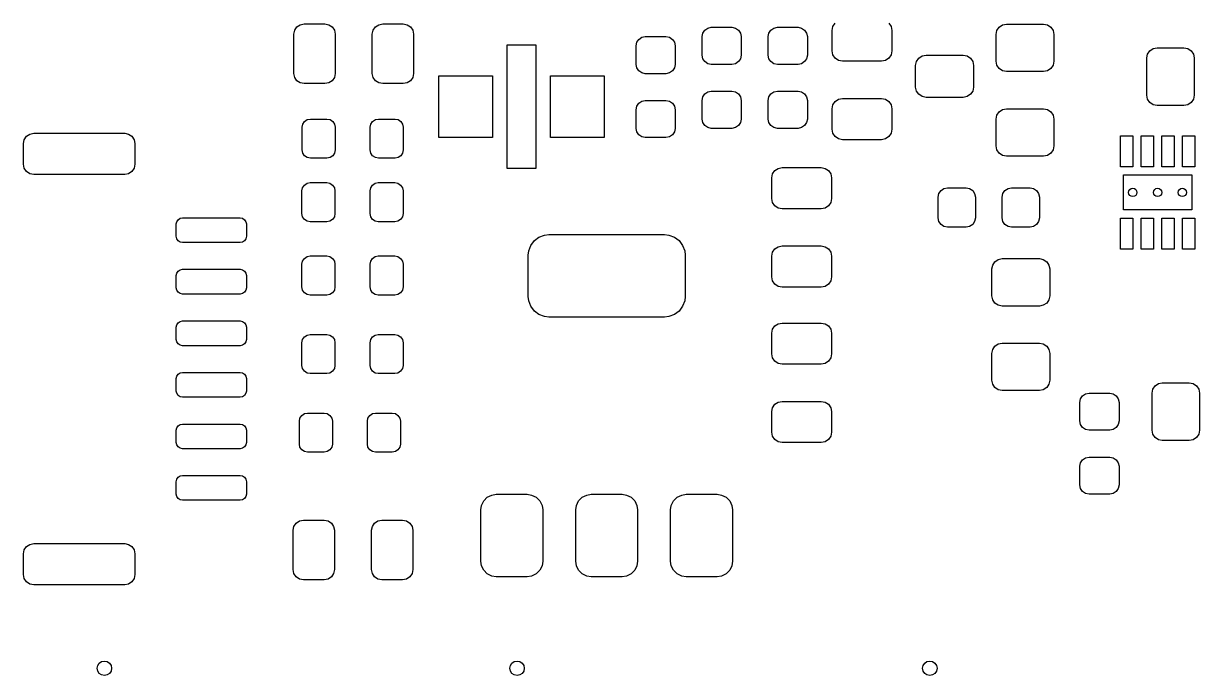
# Model space of a CAD drawing. Extents: x 4.96 to 6.65, y -4.14 to -2.94.
# Drawn here: x 4.96 to 6.082, y -4.138 to -3.515 of the extents above; entities that cross this region are included whole.
import ezdxf

# ---------------------------------------------------------------- set-up
doc = ezdxf.new("R2010")
doc.units = 0
doc.header["$MEASUREMENT"] = 0
doc.layers.add('BLACK', color=7, linetype='CONTINUOUS')

msp = doc.modelspace()

# ---------------------------------------------------------------- linework, layer by layer
at = {"layer": 'BLACK', "linetype": 'CONTINUOUS'}
for p, q in [((5.2179, -3.5253), (5.2187, -3.5215)), ((5.2187, -3.5215), (5.2208, -3.5183)), ((5.2208, -3.5183), (5.224, -3.5162)), ((5.224, -3.5162), (5.2278, -3.5155)), ((5.2278, -3.5155), (5.2474, -3.5155)), ((5.2474, -3.5155), (5.2512, -3.5162)), ((5.2512, -3.5162), (5.2544, -3.5183)), ((5.2544, -3.5183), (5.2565, -3.5215)), ((5.2565, -3.5215), (5.2573, -3.5253)), ((5.2927, -3.5253), (5.2935, -3.5215)), ((5.2935, -3.5215), (5.2956, -3.5183)), ((5.2956, -3.5183), (5.2988, -3.5162)), ((5.2988, -3.5162), (5.3026, -3.5155)), ((5.3026, -3.5155), (5.3222, -3.5155)), ((5.3222, -3.5155), (5.326, -3.5162)), ((5.326, -3.5162), (5.3292, -3.5183)), ((5.3292, -3.5183), (5.3313, -3.5215)), ((5.3313, -3.5215), (5.3321, -3.5253)), ((5.608, -3.5242), (5.6099, -3.5213)), ((5.6099, -3.5213), (5.6128, -3.5194)), ((5.6128, -3.5194), (5.6161, -3.5187)), ((5.6161, -3.5187), (5.6358, -3.5187)), ((5.6358, -3.5187), (5.6392, -3.5194)), ((5.6392, -3.5194), (5.6421, -3.5213)), ((5.6421, -3.5213), (5.644, -3.5242)), ((5.6709, -3.5242), (5.6729, -3.5213)), ((5.6729, -3.5213), (5.6757, -3.5194)), ((5.6757, -3.5194), (5.6791, -3.5187)), ((5.6791, -3.5187), (5.6988, -3.5187)), ((5.6988, -3.5187), (5.7022, -3.5194)), ((5.7022, -3.5194), (5.7051, -3.5213)), ((5.7051, -3.5213), (5.707, -3.5242)), ((5.7313, -3.5217), (5.732, -3.5179)), ((5.7313, -3.5413), (5.7313, -3.5217)), ((5.732, -3.5179), (5.7342, -3.5147)), ((5.7855, -3.5147), (5.7876, -3.5179)), ((5.7876, -3.5179), (5.7884, -3.5217)), ((5.7884, -3.5217), (5.7884, -3.5413)), ((5.8878, -3.5256), (5.8885, -3.5218)), ((5.8885, -3.5218), (5.8907, -3.5186)), ((5.8907, -3.5186), (5.8939, -3.5165)), ((5.8939, -3.5165), (5.8976, -3.5157)), ((5.8976, -3.5157), (5.9331, -3.5157)), ((5.9331, -3.5157), (5.9368, -3.5165)), ((5.9368, -3.5165), (5.94, -3.5186)), ((5.94, -3.5186), (5.9422, -3.5218)), ((5.9422, -3.5218), (5.9429, -3.5256)), ((5.2179, -3.5627), (5.2179, -3.5253)), ((5.2573, -3.5253), (5.2573, -3.5627)), ((5.2927, -3.5627), (5.2927, -3.5253)), ((5.3321, -3.5253), (5.3321, -3.5627)), ((5.5443, -3.5364), (5.545, -3.533)), ((5.545, -3.533), (5.5469, -3.5302)), ((5.5469, -3.5302), (5.5498, -3.5282)), ((5.5498, -3.5282), (5.5531, -3.5276)), ((5.5531, -3.5276), (5.5728, -3.5276)), ((5.5728, -3.5276), (5.5762, -3.5282)), ((5.5762, -3.5282), (5.5791, -3.5302)), ((5.5791, -3.5302), (5.581, -3.533)), ((5.581, -3.533), (5.5817, -3.5364)), ((5.6073, -3.5276), (5.608, -3.5242)), ((5.6073, -3.5453), (5.6073, -3.5276)), ((5.644, -3.5242), (5.6447, -3.5276)), ((5.6447, -3.5276), (5.6447, -3.5453)), ((5.6703, -3.5276), (5.6709, -3.5242)), ((5.6703, -3.5453), (5.6703, -3.5276)), ((5.707, -3.5242), (5.7077, -3.5276)), ((5.7077, -3.5276), (5.7077, -3.5453)), ((5.8878, -3.5512), (5.8878, -3.5256)), ((5.9429, -3.5256), (5.9429, -3.5512)), ((5.4213, -3.6535), (5.4213, -3.5354)), ((5.4213, -3.5354), (5.4488, -3.5354)), ((5.4488, -3.5354), (5.4488, -3.6535)), ((5.5443, -3.5541), (5.5443, -3.5364)), ((5.5817, -3.5364), (5.5817, -3.5541)), ((5.732, -3.5451), (5.7313, -3.5413)), ((5.7884, -3.5413), (5.7876, -3.5451)), ((6.0315, -3.548), (6.0322, -3.5443)), ((6.0322, -3.5443), (6.0344, -3.5411)), ((6.0344, -3.5411), (6.0376, -3.5389)), ((6.0376, -3.5389), (6.0413, -3.5382)), ((6.0413, -3.5382), (6.0669, -3.5382)), ((6.0669, -3.5382), (6.0707, -3.5389)), ((6.0707, -3.5389), (6.0739, -3.5411)), ((6.0739, -3.5411), (6.076, -3.5443)), ((6.076, -3.5443), (6.0768, -3.548)), ((5.545, -3.5575), (5.5443, -3.5541)), ((5.5817, -3.5541), (5.581, -3.5575)), ((5.608, -3.5487), (5.6073, -3.5453)), ((5.6099, -3.5515), (5.608, -3.5487)), ((5.6128, -3.5535), (5.6099, -3.5515)), ((5.6161, -3.5541), (5.6128, -3.5535)), ((5.6358, -3.5541), (5.6161, -3.5541)), ((5.6392, -3.5535), (5.6358, -3.5541)), ((5.6421, -3.5515), (5.6392, -3.5535)), ((5.644, -3.5487), (5.6421, -3.5515)), ((5.6447, -3.5453), (5.644, -3.5487)), ((5.6709, -3.5487), (5.6703, -3.5453)), ((5.6729, -3.5515), (5.6709, -3.5487)), ((5.6757, -3.5535), (5.6729, -3.5515)), ((5.6791, -3.5541), (5.6757, -3.5535)), ((5.6988, -3.5541), (5.6791, -3.5541)), ((5.7022, -3.5535), (5.6988, -3.5541)), ((5.7051, -3.5515), (5.7022, -3.5535)), ((5.707, -3.5487), (5.7051, -3.5515)), ((5.7077, -3.5453), (5.707, -3.5487)), ((5.7342, -3.5483), (5.732, -3.5451)), ((5.7374, -3.5504), (5.7342, -3.5483)), ((5.7411, -3.5512), (5.7374, -3.5504)), ((5.7785, -3.5512), (5.7411, -3.5512)), ((5.7823, -3.5504), (5.7785, -3.5512)), ((5.7855, -3.5483), (5.7823, -3.5504)), ((5.7876, -3.5451), (5.7855, -3.5483)), ((5.811, -3.5551), (5.8118, -3.5514)), ((5.811, -3.5758), (5.811, -3.5551)), ((5.8118, -3.5514), (5.8139, -3.5482)), ((5.8139, -3.5482), (5.8171, -3.546)), ((5.8171, -3.546), (5.8209, -3.5453)), ((5.8209, -3.5453), (5.8563, -3.5453)), ((5.8563, -3.5453), (5.8601, -3.546)), ((5.8601, -3.546), (5.8633, -3.5482)), ((5.8633, -3.5482), (5.8654, -3.5514)), ((5.8654, -3.5514), (5.8661, -3.5551)), ((5.8661, -3.5551), (5.8661, -3.5758)), ((5.8885, -3.5549), (5.8878, -3.5512)), ((5.8907, -3.5581), (5.8885, -3.5549)), ((5.9422, -3.5549), (5.94, -3.5581)), ((5.9429, -3.5512), (5.9422, -3.5549)), ((6.0315, -3.5835), (6.0315, -3.548)), ((6.0768, -3.548), (6.0768, -3.5835)), ((5.2187, -3.5665), (5.2179, -3.5627)), ((5.2208, -3.5697), (5.2187, -3.5665)), ((5.2565, -3.5665), (5.2544, -3.5697)), ((5.2573, -3.5627), (5.2565, -3.5665)), ((5.2935, -3.5665), (5.2927, -3.5627)), ((5.2956, -3.5697), (5.2935, -3.5665)), ((5.3313, -3.5665), (5.3292, -3.5697)), ((5.3321, -3.5627), (5.3313, -3.5665)), ((5.3563, -3.624), (5.3563, -3.565)), ((5.3563, -3.565), (5.4075, -3.565)), ((5.4075, -3.565), (5.4075, -3.624)), ((5.4626, -3.624), (5.4626, -3.565)), ((5.4626, -3.565), (5.5138, -3.565)), ((5.5138, -3.565), (5.5138, -3.624)), ((5.5469, -3.5604), (5.545, -3.5575)), ((5.5498, -3.5623), (5.5469, -3.5604)), ((5.5531, -3.563), (5.5498, -3.5623)), ((5.5728, -3.563), (5.5531, -3.563)), ((5.5762, -3.5623), (5.5728, -3.563)), ((5.5791, -3.5604), (5.5762, -3.5623)), ((5.581, -3.5575), (5.5791, -3.5604)), ((5.8939, -3.5603), (5.8907, -3.5581)), ((5.8976, -3.561), (5.8939, -3.5603)), ((5.9331, -3.561), (5.8976, -3.561)), ((5.9368, -3.5603), (5.9331, -3.561)), ((5.94, -3.5581), (5.9368, -3.5603)), ((5.224, -3.5718), (5.2208, -3.5697)), ((5.2278, -3.5725), (5.224, -3.5718)), ((5.2474, -3.5725), (5.2278, -3.5725)), ((5.2512, -3.5718), (5.2474, -3.5725)), ((5.2544, -3.5697), (5.2512, -3.5718)), ((5.2988, -3.5718), (5.2956, -3.5697)), ((5.3026, -3.5725), (5.2988, -3.5718)), ((5.3222, -3.5725), (5.3026, -3.5725)), ((5.326, -3.5718), (5.3222, -3.5725)), ((5.3292, -3.5697), (5.326, -3.5718)), ((5.8118, -3.5796), (5.811, -3.5758)), ((5.8661, -3.5758), (5.8654, -3.5796)), ((5.5469, -3.5912), (5.5498, -3.5893)), ((5.5498, -3.5893), (5.5531, -3.5886)), ((5.5531, -3.5886), (5.5728, -3.5886)), ((5.5728, -3.5886), (5.5762, -3.5893)), ((5.5762, -3.5893), (5.5791, -3.5912)), ((5.6073, -3.5886), (5.608, -3.5852)), ((5.6073, -3.6063), (5.6073, -3.5886)), ((5.608, -3.5852), (5.6099, -3.5823)), ((5.6099, -3.5823), (5.6128, -3.5804)), ((5.6128, -3.5804), (5.6161, -3.5797)), ((5.6161, -3.5797), (5.6358, -3.5797)), ((5.6358, -3.5797), (5.6392, -3.5804)), ((5.6392, -3.5804), (5.6421, -3.5823)), ((5.6421, -3.5823), (5.644, -3.5852)), ((5.644, -3.5852), (5.6447, -3.5886)), ((5.6447, -3.5886), (5.6447, -3.6063)), ((5.6703, -3.5886), (5.6709, -3.5852)), ((5.6703, -3.6063), (5.6703, -3.5886)), ((5.6709, -3.5852), (5.6729, -3.5823)), ((5.6729, -3.5823), (5.6757, -3.5804)), ((5.6757, -3.5804), (5.6791, -3.5797)), ((5.6791, -3.5797), (5.6988, -3.5797)), ((5.6988, -3.5797), (5.7022, -3.5804)), ((5.7022, -3.5804), (5.7051, -3.5823)), ((5.7051, -3.5823), (5.707, -3.5852)), ((5.707, -3.5852), (5.7077, -3.5886)), ((5.7077, -3.5886), (5.7077, -3.6063)), ((5.732, -3.5927), (5.7342, -3.5895)), ((5.7342, -3.5895), (5.7374, -3.5874)), ((5.7374, -3.5874), (5.7411, -3.5866)), ((5.7411, -3.5866), (5.7785, -3.5866)), ((5.7785, -3.5866), (5.7823, -3.5874)), ((5.7823, -3.5874), (5.7855, -3.5895)), ((5.7855, -3.5895), (5.7876, -3.5927)), ((5.8139, -3.5827), (5.8118, -3.5796)), ((5.8171, -3.5849), (5.8139, -3.5827)), ((5.8209, -3.5856), (5.8171, -3.5849)), ((5.8563, -3.5856), (5.8209, -3.5856)), ((5.8601, -3.5849), (5.8563, -3.5856)), ((5.8633, -3.5827), (5.8601, -3.5849)), ((5.8654, -3.5796), (5.8633, -3.5827)), ((6.0322, -3.5872), (6.0315, -3.5835)), ((6.0344, -3.5904), (6.0322, -3.5872)), ((6.076, -3.5872), (6.0739, -3.5904)), ((6.0768, -3.5835), (6.076, -3.5872)), ((5.5443, -3.5974), (5.545, -3.5941)), ((5.5443, -3.6152), (5.5443, -3.5974)), ((5.545, -3.5941), (5.5469, -3.5912)), ((5.5791, -3.5912), (5.581, -3.5941)), ((5.581, -3.5941), (5.5817, -3.5974)), ((5.5817, -3.5974), (5.5817, -3.6152)), ((5.7313, -3.5965), (5.732, -3.5927)), ((5.7313, -3.6161), (5.7313, -3.5965)), ((5.7876, -3.5927), (5.7884, -3.5965)), ((5.7884, -3.5965), (5.7884, -3.6161)), ((5.8885, -3.6025), (5.8907, -3.5993)), ((5.8907, -3.5993), (5.8939, -3.5972)), ((5.8939, -3.5972), (5.8976, -3.5965)), ((5.8976, -3.5965), (5.9331, -3.5965)), ((5.9331, -3.5965), (5.9368, -3.5972)), ((5.9368, -3.5972), (5.94, -3.5993)), ((5.94, -3.5993), (5.9422, -3.6025)), ((6.0376, -3.5926), (6.0344, -3.5904)), ((6.0413, -3.5933), (6.0376, -3.5926)), ((6.0669, -3.5933), (6.0413, -3.5933)), ((6.0707, -3.5926), (6.0669, -3.5933)), ((6.0739, -3.5904), (6.0707, -3.5926)), ((5.2258, -3.6142), (5.2264, -3.6112)), ((5.2264, -3.6112), (5.2281, -3.6086)), ((5.2281, -3.6086), (5.2306, -3.6069)), ((5.2306, -3.6069), (5.2336, -3.6063)), ((5.2336, -3.6063), (5.2494, -3.6063)), ((5.2494, -3.6063), (5.2524, -3.6069)), ((5.2524, -3.6069), (5.255, -3.6086)), ((5.255, -3.6086), (5.2567, -3.6112)), ((5.2567, -3.6112), (5.2573, -3.6142)), ((5.2907, -3.6142), (5.2913, -3.6112)), ((5.2913, -3.6112), (5.293, -3.6086)), ((5.293, -3.6086), (5.2956, -3.6069)), ((5.2956, -3.6069), (5.2986, -3.6063)), ((5.2986, -3.6063), (5.3144, -3.6063)), ((5.3144, -3.6063), (5.3174, -3.6069)), ((5.3174, -3.6069), (5.3199, -3.6086)), ((5.3199, -3.6086), (5.3216, -3.6112)), ((5.3216, -3.6112), (5.3222, -3.6142)), ((5.608, -3.6097), (5.6073, -3.6063)), ((5.6099, -3.6126), (5.608, -3.6097)), ((5.644, -3.6097), (5.6421, -3.6126)), ((5.6447, -3.6063), (5.644, -3.6097)), ((5.6709, -3.6097), (5.6703, -3.6063)), ((5.6729, -3.6126), (5.6709, -3.6097)), ((5.707, -3.6097), (5.7051, -3.6126)), ((5.7077, -3.6063), (5.707, -3.6097)), ((5.8878, -3.6063), (5.8885, -3.6025)), ((5.8878, -3.6319), (5.8878, -3.6063)), ((5.9422, -3.6025), (5.9429, -3.6063)), ((5.9429, -3.6063), (5.9429, -3.6319)), ((4.9607, -3.626), (4.9629, -3.6228)), ((4.9629, -3.6228), (4.9661, -3.6207)), ((4.9661, -3.6207), (4.9698, -3.6199)), ((4.9698, -3.6199), (5.0565, -3.6199)), ((5.0565, -3.6199), (5.0602, -3.6207)), ((5.0602, -3.6207), (5.0634, -3.6228)), ((5.0634, -3.6228), (5.0655, -3.626)), ((5.2258, -3.6358), (5.2258, -3.6142)), ((5.2573, -3.6142), (5.2573, -3.6358)), ((5.2907, -3.6358), (5.2907, -3.6142)), ((5.3222, -3.6142), (5.3222, -3.6358)), ((5.545, -3.6185), (5.5443, -3.6152)), ((5.5469, -3.6214), (5.545, -3.6185)), ((5.5498, -3.6233), (5.5469, -3.6214)), ((5.5791, -3.6214), (5.5762, -3.6233)), ((5.581, -3.6185), (5.5791, -3.6214)), ((5.5817, -3.6152), (5.581, -3.6185)), ((5.6128, -3.6145), (5.6099, -3.6126)), ((5.6161, -3.6152), (5.6128, -3.6145)), ((5.6358, -3.6152), (5.6161, -3.6152)), ((5.6392, -3.6145), (5.6358, -3.6152)), ((5.6421, -3.6126), (5.6392, -3.6145)), ((5.6757, -3.6145), (5.6729, -3.6126)), ((5.6791, -3.6152), (5.6757, -3.6145)), ((5.6988, -3.6152), (5.6791, -3.6152)), ((5.7022, -3.6145), (5.6988, -3.6152)), ((5.7051, -3.6126), (5.7022, -3.6145)), ((5.732, -3.6199), (5.7313, -3.6161)), ((5.7342, -3.6231), (5.732, -3.6199)), ((5.7374, -3.6252), (5.7342, -3.6231)), ((5.7855, -3.6231), (5.7823, -3.6252)), ((5.7876, -3.6199), (5.7855, -3.6231)), ((5.7884, -3.6161), (5.7876, -3.6199)), ((6.0063, -3.6518), (6.0063, -3.6222)), ((6.0063, -3.6222), (6.0181, -3.6222)), ((6.0181, -3.6222), (6.0181, -3.6518)), ((6.026, -3.6518), (6.026, -3.6222)), ((6.026, -3.6222), (6.0378, -3.6222)), ((6.0378, -3.6222), (6.0378, -3.6518)), ((6.0457, -3.6518), (6.0457, -3.6222)), ((6.0457, -3.6222), (6.0575, -3.6222)), ((6.0575, -3.6222), (6.0575, -3.6518)), ((6.0654, -3.6518), (6.0654, -3.6222)), ((6.0654, -3.6222), (6.0772, -3.6222)), ((6.0772, -3.6222), (6.0772, -3.6518)), ((4.96, -3.6298), (4.9607, -3.626)), ((4.96, -3.6494), (4.96, -3.6298)), ((5.0655, -3.626), (5.0663, -3.6298)), ((5.0663, -3.6298), (5.0663, -3.6494)), ((5.4075, -3.624), (5.3563, -3.624)), ((5.5138, -3.624), (5.4626, -3.624)), ((5.5531, -3.624), (5.5498, -3.6233)), ((5.5728, -3.624), (5.5531, -3.624)), ((5.5762, -3.6233), (5.5728, -3.624)), ((5.7411, -3.626), (5.7374, -3.6252)), ((5.7785, -3.626), (5.7411, -3.626)), ((5.7823, -3.6252), (5.7785, -3.626)), ((5.8885, -3.6357), (5.8878, -3.6319)), ((5.9429, -3.6319), (5.9422, -3.6357)), ((5.2264, -3.6388), (5.2258, -3.6358)), ((5.2281, -3.6414), (5.2264, -3.6388)), ((5.2306, -3.6431), (5.2281, -3.6414)), ((5.2336, -3.6437), (5.2306, -3.6431)), ((5.2494, -3.6437), (5.2336, -3.6437)), ((5.2524, -3.6431), (5.2494, -3.6437)), ((5.255, -3.6414), (5.2524, -3.6431)), ((5.2567, -3.6388), (5.255, -3.6414)), ((5.2573, -3.6358), (5.2567, -3.6388)), ((5.2913, -3.6388), (5.2907, -3.6358)), ((5.293, -3.6414), (5.2913, -3.6388)), ((5.2956, -3.6431), (5.293, -3.6414)), ((5.2986, -3.6437), (5.2956, -3.6431)), ((5.3144, -3.6437), (5.2986, -3.6437)), ((5.3174, -3.6431), (5.3144, -3.6437)), ((5.3199, -3.6414), (5.3174, -3.6431)), ((5.3216, -3.6388), (5.3199, -3.6414)), ((5.3222, -3.6358), (5.3216, -3.6388)), ((5.8907, -3.6388), (5.8885, -3.6357)), ((5.8939, -3.641), (5.8907, -3.6388)), ((5.8976, -3.6417), (5.8939, -3.641)), ((5.9331, -3.6417), (5.8976, -3.6417)), ((5.9368, -3.641), (5.9331, -3.6417)), ((5.94, -3.6388), (5.9368, -3.641)), ((5.9422, -3.6357), (5.94, -3.6388)), ((4.9607, -3.6532), (4.96, -3.6494)), ((4.9629, -3.6564), (4.9607, -3.6532)), ((4.9661, -3.6585), (4.9629, -3.6564)), ((5.0634, -3.6564), (5.0602, -3.6585)), ((5.0655, -3.6532), (5.0634, -3.6564)), ((5.0663, -3.6494), (5.0655, -3.6532)), ((5.4488, -3.6535), (5.4213, -3.6535)), ((5.6745, -3.6587), (5.6766, -3.6555)), ((5.6766, -3.6555), (5.6798, -3.6534)), ((5.6798, -3.6534), (5.6836, -3.6527)), ((5.6836, -3.6527), (5.721, -3.6527)), ((5.721, -3.6527), (5.7248, -3.6534)), ((5.7248, -3.6534), (5.728, -3.6555)), ((5.728, -3.6555), (5.7301, -3.6587)), ((6.0181, -3.6518), (6.0063, -3.6518)), ((6.0378, -3.6518), (6.026, -3.6518)), ((6.0575, -3.6518), (6.0457, -3.6518)), ((6.0772, -3.6518), (6.0654, -3.6518)), ((4.9698, -3.6593), (4.9661, -3.6585)), ((5.0565, -3.6593), (4.9698, -3.6593)), ((5.0602, -3.6585), (5.0565, -3.6593)), ((5.2279, -3.6694), (5.2305, -3.6676)), ((5.2305, -3.6676), (5.2335, -3.667)), ((5.2335, -3.667), (5.2492, -3.667)), ((5.2492, -3.667), (5.2522, -3.6676)), ((5.2522, -3.6676), (5.2548, -3.6694)), ((5.2929, -3.6694), (5.2954, -3.6676)), ((5.2954, -3.6676), (5.2984, -3.667)), ((5.2984, -3.667), (5.3142, -3.667)), ((5.3142, -3.667), (5.3172, -3.6676)), ((5.3172, -3.6676), (5.3197, -3.6694)), ((5.6738, -3.6625), (5.6745, -3.6587)), ((5.6738, -3.6822), (5.6738, -3.6625)), ((5.7301, -3.6587), (5.7308, -3.6625)), ((5.7308, -3.6625), (5.7308, -3.6822)), ((6.0093, -3.6931), (6.0093, -3.6596)), ((6.0093, -3.6596), (6.0743, -3.6596)), ((6.0743, -3.6596), (6.0743, -3.6931)), ((5.2256, -3.6749), (5.2262, -3.6719)), ((5.2256, -3.6966), (5.2256, -3.6749)), ((5.2262, -3.6719), (5.2279, -3.6694)), ((5.2548, -3.6694), (5.2565, -3.6719)), ((5.2565, -3.6719), (5.2571, -3.6749)), ((5.2571, -3.6749), (5.2571, -3.6966)), ((5.2906, -3.6749), (5.2912, -3.6719)), ((5.2906, -3.6966), (5.2906, -3.6749)), ((5.2912, -3.6719), (5.2929, -3.6694)), ((5.3197, -3.6694), (5.3214, -3.6719)), ((5.3214, -3.6719), (5.322, -3.6749)), ((5.322, -3.6749), (5.322, -3.6966)), ((5.8326, -3.6809), (5.8332, -3.6775)), ((5.8332, -3.6775), (5.8352, -3.6746)), ((5.8352, -3.6746), (5.838, -3.6727)), ((5.838, -3.6727), (5.8414, -3.672)), ((5.8414, -3.672), (5.8591, -3.672)), ((5.8591, -3.672), (5.8625, -3.6727)), ((5.8625, -3.6727), (5.8654, -3.6746)), ((5.8654, -3.6746), (5.8673, -3.6775)), ((5.8673, -3.6775), (5.868, -3.6809)), ((5.8936, -3.6809), (5.8943, -3.6775)), ((5.8943, -3.6775), (5.8962, -3.6746)), ((5.8962, -3.6746), (5.8991, -3.6727)), ((5.8991, -3.6727), (5.9024, -3.672)), ((5.9024, -3.672), (5.9202, -3.672)), ((5.9202, -3.672), (5.9235, -3.6727)), ((5.9235, -3.6727), (5.9264, -3.6746)), ((5.9264, -3.6746), (5.9283, -3.6775)), ((5.9283, -3.6775), (5.929, -3.6809)), ((5.6745, -3.686), (5.6738, -3.6822)), ((5.6766, -3.6891), (5.6745, -3.686)), ((5.6798, -3.6913), (5.6766, -3.6891)), ((5.728, -3.6891), (5.7248, -3.6913)), ((5.7301, -3.686), (5.728, -3.6891)), ((5.7308, -3.6822), (5.7301, -3.686)), ((5.8326, -3.7006), (5.8326, -3.6809)), ((5.868, -3.6809), (5.868, -3.7006)), ((5.8936, -3.7006), (5.8936, -3.6809)), ((5.929, -3.6809), (5.929, -3.7006)), ((5.1074, -3.7024), (5.1093, -3.7011)), ((5.1093, -3.7011), (5.1116, -3.7006)), ((5.1116, -3.7006), (5.1667, -3.7006)), ((5.1667, -3.7006), (5.169, -3.7011)), ((5.169, -3.7011), (5.1709, -3.7024)), ((5.2262, -3.6996), (5.2256, -3.6966)), ((5.2279, -3.7021), (5.2262, -3.6996)), ((5.2565, -3.6996), (5.2548, -3.7021)), ((5.2571, -3.6966), (5.2565, -3.6996)), ((5.2912, -3.6996), (5.2906, -3.6966)), ((5.2929, -3.7021), (5.2912, -3.6996)), ((5.3214, -3.6996), (5.3197, -3.7021)), ((5.322, -3.6966), (5.3214, -3.6996)), ((5.6836, -3.692), (5.6798, -3.6913)), ((5.721, -3.692), (5.6836, -3.692)), ((5.7248, -3.6913), (5.721, -3.692)), ((5.8332, -3.704), (5.8326, -3.7006)), ((5.868, -3.7006), (5.8673, -3.704)), ((5.8943, -3.704), (5.8936, -3.7006)), ((5.929, -3.7006), (5.9283, -3.704)), ((6.0063, -3.7305), (6.0063, -3.701)), ((6.0063, -3.701), (6.0181, -3.701)), ((6.0743, -3.6931), (6.0093, -3.6931)), ((6.0181, -3.701), (6.0181, -3.7305)), ((6.026, -3.7305), (6.026, -3.701)), ((6.026, -3.701), (6.0378, -3.701)), ((6.0378, -3.701), (6.0378, -3.7305)), ((6.0457, -3.7305), (6.0457, -3.701)), ((6.0457, -3.701), (6.0575, -3.701)), ((6.0575, -3.701), (6.0575, -3.7305)), ((6.0654, -3.7305), (6.0654, -3.701)), ((6.0654, -3.701), (6.0772, -3.701)), ((6.0772, -3.701), (6.0772, -3.7305)), ((5.1057, -3.7065), (5.1061, -3.7043)), ((5.1057, -3.7183), (5.1057, -3.7065)), ((5.1061, -3.7043), (5.1074, -3.7024)), ((5.1709, -3.7024), (5.1721, -3.7043)), ((5.1721, -3.7043), (5.1726, -3.7065)), ((5.1726, -3.7065), (5.1726, -3.7183)), ((5.2305, -3.7038), (5.2279, -3.7021)), ((5.2335, -3.7044), (5.2305, -3.7038)), ((5.2492, -3.7044), (5.2335, -3.7044)), ((5.2522, -3.7038), (5.2492, -3.7044)), ((5.2548, -3.7021), (5.2522, -3.7038)), ((5.2954, -3.7038), (5.2929, -3.7021)), ((5.2984, -3.7044), (5.2954, -3.7038)), ((5.3142, -3.7044), (5.2984, -3.7044)), ((5.3172, -3.7038), (5.3142, -3.7044)), ((5.3197, -3.7021), (5.3172, -3.7038)), ((5.8352, -3.7069), (5.8332, -3.704)), ((5.838, -3.7088), (5.8352, -3.7069)), ((5.8414, -3.7094), (5.838, -3.7088)), ((5.8591, -3.7094), (5.8414, -3.7094)), ((5.8625, -3.7088), (5.8591, -3.7094)), ((5.8654, -3.7069), (5.8625, -3.7088)), ((5.8673, -3.704), (5.8654, -3.7069)), ((5.8962, -3.7069), (5.8943, -3.704)), ((5.8991, -3.7088), (5.8962, -3.7069)), ((5.9024, -3.7094), (5.8991, -3.7088)), ((5.9202, -3.7094), (5.9024, -3.7094)), ((5.9235, -3.7088), (5.9202, -3.7094)), ((5.9264, -3.7069), (5.9235, -3.7088)), ((5.9283, -3.704), (5.9264, -3.7069)), ((5.1061, -3.7206), (5.1057, -3.7183)), ((5.1074, -3.7225), (5.1061, -3.7206)), ((5.1093, -3.7238), (5.1074, -3.7225)), ((5.1116, -3.7243), (5.1093, -3.7238)), ((5.169, -3.7238), (5.1667, -3.7243)), ((5.1709, -3.7225), (5.169, -3.7238)), ((5.1721, -3.7206), (5.1709, -3.7225)), ((5.1726, -3.7183), (5.1721, -3.7206)), ((5.4439, -3.7269), (5.4473, -3.7224)), ((5.4473, -3.7224), (5.4517, -3.719)), ((5.4517, -3.719), (5.457, -3.7171)), ((5.457, -3.7171), (5.4612, -3.7166)), ((5.4612, -3.7166), (5.5714, -3.7166)), ((5.5714, -3.7166), (5.5756, -3.7171)), ((5.5756, -3.7171), (5.5809, -3.719)), ((5.5809, -3.719), (5.5853, -3.7224)), ((5.5853, -3.7224), (5.5887, -3.7269)), ((5.1667, -3.7243), (5.1116, -3.7243)), ((5.4415, -3.7363), (5.4419, -3.7321)), ((5.4419, -3.7321), (5.4439, -3.7269)), ((5.5887, -3.7269), (5.5907, -3.7321)), ((5.5907, -3.7321), (5.5911, -3.7363)), ((5.6738, -3.7373), (5.6745, -3.7335)), ((5.6745, -3.7335), (5.6766, -3.7303)), ((5.6766, -3.7303), (5.6798, -3.7282)), ((5.6798, -3.7282), (5.6836, -3.7275)), ((5.6836, -3.7275), (5.721, -3.7275)), ((5.721, -3.7275), (5.7248, -3.7282)), ((5.7248, -3.7282), (5.728, -3.7303)), ((5.728, -3.7303), (5.7301, -3.7335)), ((5.7301, -3.7335), (5.7308, -3.7373)), ((6.0181, -3.7305), (6.0063, -3.7305)), ((6.0378, -3.7305), (6.026, -3.7305)), ((6.0575, -3.7305), (6.0457, -3.7305)), ((6.0772, -3.7305), (6.0654, -3.7305)), ((5.2256, -3.7449), (5.2262, -3.7419)), ((5.2256, -3.7666), (5.2256, -3.7449)), ((5.2262, -3.7419), (5.2279, -3.7394)), ((5.2279, -3.7394), (5.2305, -3.7376)), ((5.2305, -3.7376), (5.2335, -3.737)), ((5.2335, -3.737), (5.2492, -3.737)), ((5.2492, -3.737), (5.2522, -3.7376)), ((5.2522, -3.7376), (5.2548, -3.7394)), ((5.2548, -3.7394), (5.2565, -3.7419)), ((5.2565, -3.7419), (5.2571, -3.7449)), ((5.2571, -3.7449), (5.2571, -3.7666)), ((5.2906, -3.7449), (5.2912, -3.7419)), ((5.2906, -3.7666), (5.2906, -3.7449)), ((5.2912, -3.7419), (5.2929, -3.7394)), ((5.2929, -3.7394), (5.2954, -3.7376)), ((5.2954, -3.7376), (5.2984, -3.737)), ((5.2984, -3.737), (5.3142, -3.737)), ((5.3142, -3.737), (5.3172, -3.7376)), ((5.3172, -3.7376), (5.3197, -3.7394)), ((5.3197, -3.7394), (5.3214, -3.7419)), ((5.3214, -3.7419), (5.322, -3.7449)), ((5.322, -3.7449), (5.322, -3.7666)), ((5.4415, -3.7757), (5.4415, -3.7363)), ((5.5911, -3.7363), (5.5911, -3.7757)), ((5.6738, -3.757), (5.6738, -3.7373)), ((5.7308, -3.7373), (5.7308, -3.757)), ((5.8837, -3.7494), (5.8845, -3.7457)), ((5.8845, -3.7457), (5.8866, -3.7425)), ((5.8866, -3.7425), (5.8898, -3.7403)), ((5.8898, -3.7403), (5.8936, -3.7396)), ((5.8936, -3.7396), (5.929, -3.7396)), ((5.929, -3.7396), (5.9328, -3.7403)), ((5.9328, -3.7403), (5.936, -3.7425)), ((5.936, -3.7425), (5.9381, -3.7457)), ((5.9381, -3.7457), (5.9389, -3.7494)), ((5.1057, -3.7557), (5.1061, -3.7535)), ((5.1057, -3.7676), (5.1057, -3.7557)), ((5.1061, -3.7535), (5.1074, -3.7516)), ((5.1074, -3.7516), (5.1093, -3.7503)), ((5.1093, -3.7503), (5.1116, -3.7498)), ((5.1116, -3.7498), (5.1667, -3.7498)), ((5.1667, -3.7498), (5.169, -3.7503)), ((5.169, -3.7503), (5.1709, -3.7516)), ((5.1709, -3.7516), (5.1721, -3.7535)), ((5.1721, -3.7535), (5.1726, -3.7557)), ((5.1726, -3.7557), (5.1726, -3.7676)), ((5.6745, -3.7608), (5.6738, -3.757)), ((5.7308, -3.757), (5.7301, -3.7608)), ((5.8837, -3.775), (5.8837, -3.7494)), ((5.9389, -3.7494), (5.9389, -3.775)), ((5.1061, -3.7698), (5.1057, -3.7676)), ((5.1726, -3.7676), (5.1721, -3.7698)), ((5.2262, -3.7696), (5.2256, -3.7666)), ((5.2571, -3.7666), (5.2565, -3.7696)), ((5.2912, -3.7696), (5.2906, -3.7666)), ((5.322, -3.7666), (5.3214, -3.7696)), ((5.6766, -3.764), (5.6745, -3.7608)), ((5.6798, -3.7661), (5.6766, -3.764)), ((5.6836, -3.7668), (5.6798, -3.7661)), ((5.721, -3.7668), (5.6836, -3.7668)), ((5.7248, -3.7661), (5.721, -3.7668)), ((5.728, -3.764), (5.7248, -3.7661)), ((5.7301, -3.7608), (5.728, -3.764)), ((5.1074, -3.7717), (5.1061, -3.7698)), ((5.1093, -3.773), (5.1074, -3.7717)), ((5.1116, -3.7735), (5.1093, -3.773)), ((5.1667, -3.7735), (5.1116, -3.7735)), ((5.169, -3.773), (5.1667, -3.7735)), ((5.1709, -3.7717), (5.169, -3.773)), ((5.1721, -3.7698), (5.1709, -3.7717)), ((5.2279, -3.7721), (5.2262, -3.7696)), ((5.2305, -3.7738), (5.2279, -3.7721)), ((5.2335, -3.7744), (5.2305, -3.7738)), ((5.2492, -3.7744), (5.2335, -3.7744)), ((5.2522, -3.7738), (5.2492, -3.7744)), ((5.2548, -3.7721), (5.2522, -3.7738)), ((5.2565, -3.7696), (5.2548, -3.7721)), ((5.2929, -3.7721), (5.2912, -3.7696)), ((5.2954, -3.7738), (5.2929, -3.7721)), ((5.2984, -3.7744), (5.2954, -3.7738)), ((5.3142, -3.7744), (5.2984, -3.7744)), ((5.3172, -3.7738), (5.3142, -3.7744)), ((5.3197, -3.7721), (5.3172, -3.7738)), ((5.3214, -3.7696), (5.3197, -3.7721)), ((5.4419, -3.7799), (5.4415, -3.7757)), ((5.4439, -3.7851), (5.4419, -3.7799)), ((5.5907, -3.7799), (5.5887, -3.7851)), ((5.5911, -3.7757), (5.5907, -3.7799)), ((5.8845, -3.7788), (5.8837, -3.775)), ((5.8866, -3.782), (5.8845, -3.7788)), ((5.9381, -3.7788), (5.936, -3.782)), ((5.9389, -3.775), (5.9381, -3.7788)), ((5.4473, -3.7896), (5.4439, -3.7851)), ((5.4517, -3.7929), (5.4473, -3.7896)), ((5.5853, -3.7896), (5.5809, -3.7929)), ((5.5887, -3.7851), (5.5853, -3.7896)), ((5.8898, -3.7841), (5.8866, -3.782)), ((5.8936, -3.7849), (5.8898, -3.7841)), ((5.929, -3.7849), (5.8936, -3.7849)), ((5.9328, -3.7841), (5.929, -3.7849)), ((5.936, -3.782), (5.9328, -3.7841)), ((5.1057, -3.805), (5.1061, -3.8027)), ((5.1061, -3.8027), (5.1074, -3.8008)), ((5.1074, -3.8008), (5.1093, -3.7995)), ((5.1093, -3.7995), (5.1116, -3.7991)), ((5.1116, -3.7991), (5.1667, -3.7991)), ((5.1667, -3.7991), (5.169, -3.7995)), ((5.169, -3.7995), (5.1709, -3.8008)), ((5.1709, -3.8008), (5.1721, -3.8027)), ((5.1721, -3.8027), (5.1726, -3.805)), ((5.457, -3.7949), (5.4517, -3.7929)), ((5.4612, -3.7954), (5.457, -3.7949)), ((5.5714, -3.7954), (5.4612, -3.7954)), ((5.5756, -3.7949), (5.5714, -3.7954)), ((5.5809, -3.7929), (5.5756, -3.7949)), ((5.6766, -3.8039), (5.6798, -3.8018)), ((5.6798, -3.8018), (5.6836, -3.8011)), ((5.6836, -3.8011), (5.721, -3.8011)), ((5.721, -3.8011), (5.7248, -3.8018)), ((5.7248, -3.8018), (5.728, -3.8039)), ((5.1057, -3.8168), (5.1057, -3.805)), ((5.1726, -3.805), (5.1726, -3.8168)), ((5.2279, -3.8144), (5.2305, -3.8126)), ((5.2305, -3.8126), (5.2335, -3.812)), ((5.2335, -3.812), (5.2492, -3.812)), ((5.2492, -3.812), (5.2522, -3.8126)), ((5.2522, -3.8126), (5.2548, -3.8144)), ((5.2929, -3.8144), (5.2954, -3.8126)), ((5.2954, -3.8126), (5.2984, -3.812)), ((5.2984, -3.812), (5.3142, -3.812)), ((5.3142, -3.812), (5.3172, -3.8126)), ((5.3172, -3.8126), (5.3197, -3.8144)), ((5.6738, -3.8109), (5.6745, -3.8071)), ((5.6738, -3.8306), (5.6738, -3.8109)), ((5.6745, -3.8071), (5.6766, -3.8039)), ((5.728, -3.8039), (5.7301, -3.8071)), ((5.7301, -3.8071), (5.7308, -3.8109)), ((5.7308, -3.8109), (5.7308, -3.8306)), ((5.1061, -3.819), (5.1057, -3.8168)), ((5.1074, -3.8209), (5.1061, -3.819)), ((5.1093, -3.8222), (5.1074, -3.8209)), ((5.1116, -3.8227), (5.1093, -3.8222)), ((5.1667, -3.8227), (5.1116, -3.8227)), ((5.169, -3.8222), (5.1667, -3.8227)), ((5.1709, -3.8209), (5.169, -3.8222)), ((5.1721, -3.819), (5.1709, -3.8209)), ((5.1726, -3.8168), (5.1721, -3.819)), ((5.2256, -3.8199), (5.2262, -3.8169)), ((5.2256, -3.8416), (5.2256, -3.8199)), ((5.2262, -3.8169), (5.2279, -3.8144)), ((5.2548, -3.8144), (5.2565, -3.8169)), ((5.2565, -3.8169), (5.2571, -3.8199)), ((5.2571, -3.8199), (5.2571, -3.8416)), ((5.2906, -3.8199), (5.2912, -3.8169)), ((5.2906, -3.8416), (5.2906, -3.8199)), ((5.2912, -3.8169), (5.2929, -3.8144)), ((5.3197, -3.8144), (5.3214, -3.8169)), ((5.3214, -3.8169), (5.322, -3.8199)), ((5.322, -3.8199), (5.322, -3.8416)), ((5.8845, -3.8264), (5.8866, -3.8232)), ((5.8866, -3.8232), (5.8898, -3.821)), ((5.8898, -3.821), (5.8936, -3.8203)), ((5.8936, -3.8203), (5.929, -3.8203)), ((5.929, -3.8203), (5.9328, -3.821)), ((5.9328, -3.821), (5.936, -3.8232)), ((5.936, -3.8232), (5.9381, -3.8264)), ((5.6745, -3.8344), (5.6738, -3.8306)), ((5.6766, -3.8376), (5.6745, -3.8344)), ((5.7301, -3.8344), (5.728, -3.8376)), ((5.7308, -3.8306), (5.7301, -3.8344)), ((5.8837, -3.8301), (5.8845, -3.8264)), ((5.8837, -3.8557), (5.8837, -3.8301)), ((5.9381, -3.8264), (5.9389, -3.8301)), ((5.9389, -3.8301), (5.9389, -3.8557)), ((5.2262, -3.8446), (5.2256, -3.8416)), ((5.2279, -3.8471), (5.2262, -3.8446)), ((5.2305, -3.8488), (5.2279, -3.8471)), ((5.2548, -3.8471), (5.2522, -3.8488)), ((5.2565, -3.8446), (5.2548, -3.8471)), ((5.2571, -3.8416), (5.2565, -3.8446)), ((5.2912, -3.8446), (5.2906, -3.8416)), ((5.2929, -3.8471), (5.2912, -3.8446)), ((5.2954, -3.8488), (5.2929, -3.8471)), ((5.3197, -3.8471), (5.3172, -3.8488)), ((5.3214, -3.8446), (5.3197, -3.8471)), ((5.322, -3.8416), (5.3214, -3.8446)), ((5.6798, -3.8397), (5.6766, -3.8376)), ((5.6836, -3.8404), (5.6798, -3.8397)), ((5.721, -3.8404), (5.6836, -3.8404)), ((5.7248, -3.8397), (5.721, -3.8404)), ((5.728, -3.8376), (5.7248, -3.8397)), ((5.1057, -3.8542), (5.1061, -3.8519)), ((5.1057, -3.866), (5.1057, -3.8542)), ((5.1061, -3.8519), (5.1074, -3.85)), ((5.1074, -3.85), (5.1093, -3.8487)), ((5.1093, -3.8487), (5.1116, -3.8483)), ((5.1116, -3.8483), (5.1667, -3.8483)), ((5.1667, -3.8483), (5.169, -3.8487)), ((5.169, -3.8487), (5.1709, -3.85)), ((5.1709, -3.85), (5.1721, -3.8519)), ((5.1721, -3.8519), (5.1726, -3.8542)), ((5.1726, -3.8542), (5.1726, -3.866)), ((5.2335, -3.8494), (5.2305, -3.8488)), ((5.2492, -3.8494), (5.2335, -3.8494)), ((5.2522, -3.8488), (5.2492, -3.8494)), ((5.2984, -3.8494), (5.2954, -3.8488)), ((5.3142, -3.8494), (5.2984, -3.8494)), ((5.3172, -3.8488), (5.3142, -3.8494)), ((5.8845, -3.8595), (5.8837, -3.8557)), ((5.9389, -3.8557), (5.9381, -3.8595)), ((6.0426, -3.8589), (6.0463, -3.8582)), ((6.0463, -3.8582), (6.0719, -3.8582)), ((6.0719, -3.8582), (6.0757, -3.8589)), ((5.1061, -3.8682), (5.1057, -3.866)), ((5.1074, -3.8702), (5.1061, -3.8682)), ((5.1721, -3.8682), (5.1709, -3.8702)), ((5.1726, -3.866), (5.1721, -3.8682)), ((5.8866, -3.8627), (5.8845, -3.8595)), ((5.8898, -3.8648), (5.8866, -3.8627)), ((5.8936, -3.8656), (5.8898, -3.8648)), ((5.929, -3.8656), (5.8936, -3.8656)), ((5.9328, -3.8648), (5.929, -3.8656)), ((5.936, -3.8627), (5.9328, -3.8648)), ((5.9381, -3.8595), (5.936, -3.8627)), ((5.9702, -3.8706), (5.9731, -3.8687)), ((5.9731, -3.8687), (5.9765, -3.868)), ((5.9765, -3.868), (5.9961, -3.868)), ((5.9961, -3.868), (5.9995, -3.8687)), ((5.9995, -3.8687), (6.0024, -3.8706)), ((6.0365, -3.868), (6.0372, -3.8643)), ((6.0365, -3.9035), (6.0365, -3.868)), ((6.0372, -3.8643), (6.0394, -3.8611)), ((6.0394, -3.8611), (6.0426, -3.8589)), ((6.0757, -3.8589), (6.0789, -3.8611)), ((6.0789, -3.8611), (6.081, -3.8643)), ((6.081, -3.8643), (6.0818, -3.868)), ((6.0818, -3.868), (6.0818, -3.9035)), ((5.1093, -3.8714), (5.1074, -3.8702)), ((5.1116, -3.8719), (5.1093, -3.8714)), ((5.1667, -3.8719), (5.1116, -3.8719)), ((5.169, -3.8714), (5.1667, -3.8719)), ((5.1709, -3.8702), (5.169, -3.8714)), ((5.6745, -3.8819), (5.6766, -3.8787)), ((5.6766, -3.8787), (5.6798, -3.8766)), ((5.6798, -3.8766), (5.6836, -3.8759)), ((5.6836, -3.8759), (5.721, -3.8759)), ((5.721, -3.8759), (5.7248, -3.8766)), ((5.7248, -3.8766), (5.728, -3.8787)), ((5.728, -3.8787), (5.7301, -3.8819)), ((5.9676, -3.8769), (5.9683, -3.8735)), ((5.9676, -3.8946), (5.9676, -3.8769)), ((5.9683, -3.8735), (5.9702, -3.8706)), ((6.0024, -3.8706), (6.0043, -3.8735)), ((6.0043, -3.8735), (6.005, -3.8769)), ((6.005, -3.8769), (6.005, -3.8946)), ((5.2231, -3.8949), (5.2237, -3.8919)), ((5.2237, -3.8919), (5.2254, -3.8894)), ((5.2254, -3.8894), (5.2279, -3.8876)), ((5.2279, -3.8876), (5.2309, -3.887)), ((5.2309, -3.887), (5.2467, -3.887)), ((5.2467, -3.887), (5.2497, -3.8876)), ((5.2497, -3.8876), (5.2523, -3.8894)), ((5.2523, -3.8894), (5.254, -3.8919)), ((5.254, -3.8919), (5.2546, -3.8949)), ((5.288, -3.8949), (5.2886, -3.8919)), ((5.2886, -3.8919), (5.2903, -3.8894)), ((5.2903, -3.8894), (5.2929, -3.8876)), ((5.2929, -3.8876), (5.2959, -3.887)), ((5.2959, -3.887), (5.3117, -3.887)), ((5.3117, -3.887), (5.3147, -3.8876)), ((5.3147, -3.8876), (5.3172, -3.8894)), ((5.3172, -3.8894), (5.3189, -3.8919)), ((5.3189, -3.8919), (5.3195, -3.8949)), ((5.6738, -3.8857), (5.6745, -3.8819)), ((5.6738, -3.9054), (5.6738, -3.8857)), ((5.7301, -3.8819), (5.7308, -3.8857)), ((5.7308, -3.8857), (5.7308, -3.9054)), ((5.1057, -3.9034), (5.1061, -3.9011)), ((5.1057, -3.9152), (5.1057, -3.9034)), ((5.1061, -3.9011), (5.1074, -3.8992)), ((5.1074, -3.8992), (5.1093, -3.8979)), ((5.1093, -3.8979), (5.1116, -3.8975)), ((5.1116, -3.8975), (5.1667, -3.8975)), ((5.1667, -3.8975), (5.169, -3.8979)), ((5.169, -3.8979), (5.1709, -3.8992)), ((5.1709, -3.8992), (5.1721, -3.9011)), ((5.1721, -3.9011), (5.1726, -3.9034)), ((5.1726, -3.9034), (5.1726, -3.9152)), ((5.2231, -3.9166), (5.2231, -3.8949)), ((5.2546, -3.8949), (5.2546, -3.9166)), ((5.288, -3.9166), (5.288, -3.8949)), ((5.3195, -3.8949), (5.3195, -3.9166)), ((5.9683, -3.898), (5.9676, -3.8946)), ((5.9702, -3.9009), (5.9683, -3.898)), ((5.9731, -3.9028), (5.9702, -3.9009)), ((5.9765, -3.9035), (5.9731, -3.9028)), ((5.9961, -3.9035), (5.9765, -3.9035)), ((5.9995, -3.9028), (5.9961, -3.9035)), ((6.0024, -3.9009), (5.9995, -3.9028)), ((6.0043, -3.898), (6.0024, -3.9009)), ((6.005, -3.8946), (6.0043, -3.898)), ((6.0372, -3.9072), (6.0365, -3.9035)), ((6.0818, -3.9035), (6.081, -3.9072)), ((5.6745, -3.9092), (5.6738, -3.9054)), ((5.6766, -3.9124), (5.6745, -3.9092)), ((5.6798, -3.9145), (5.6766, -3.9124)), ((5.6836, -3.9152), (5.6798, -3.9145)), ((5.7248, -3.9145), (5.721, -3.9152)), ((5.728, -3.9124), (5.7248, -3.9145)), ((5.7301, -3.9092), (5.728, -3.9124)), ((5.7308, -3.9054), (5.7301, -3.9092)), ((6.0394, -3.9104), (6.0372, -3.9072)), ((6.0426, -3.9126), (6.0394, -3.9104)), ((6.0463, -3.9133), (6.0426, -3.9126)), ((6.0719, -3.9133), (6.0463, -3.9133)), ((6.0757, -3.9126), (6.0719, -3.9133)), ((6.0789, -3.9104), (6.0757, -3.9126)), ((6.081, -3.9072), (6.0789, -3.9104)), ((5.1061, -3.9175), (5.1057, -3.9152)), ((5.1074, -3.9194), (5.1061, -3.9175)), ((5.1093, -3.9207), (5.1074, -3.9194)), ((5.1116, -3.9211), (5.1093, -3.9207)), ((5.1667, -3.9211), (5.1116, -3.9211)), ((5.169, -3.9207), (5.1667, -3.9211)), ((5.1709, -3.9194), (5.169, -3.9207)), ((5.1721, -3.9175), (5.1709, -3.9194)), ((5.1726, -3.9152), (5.1721, -3.9175)), ((5.2237, -3.9196), (5.2231, -3.9166)), ((5.2254, -3.9221), (5.2237, -3.9196)), ((5.2279, -3.9238), (5.2254, -3.9221)), ((5.2309, -3.9244), (5.2279, -3.9238)), ((5.2467, -3.9244), (5.2309, -3.9244)), ((5.2497, -3.9238), (5.2467, -3.9244)), ((5.2523, -3.9221), (5.2497, -3.9238)), ((5.254, -3.9196), (5.2523, -3.9221)), ((5.2546, -3.9166), (5.254, -3.9196)), ((5.2886, -3.9196), (5.288, -3.9166)), ((5.2903, -3.9221), (5.2886, -3.9196)), ((5.2929, -3.9238), (5.2903, -3.9221)), ((5.2959, -3.9244), (5.2929, -3.9238)), ((5.3117, -3.9244), (5.2959, -3.9244)), ((5.3147, -3.9238), (5.3117, -3.9244)), ((5.3172, -3.9221), (5.3147, -3.9238)), ((5.3189, -3.9196), (5.3172, -3.9221)), ((5.3195, -3.9166), (5.3189, -3.9196)), ((5.721, -3.9152), (5.6836, -3.9152)), ((5.9676, -3.9379), (5.9683, -3.9345)), ((5.9683, -3.9345), (5.9702, -3.9316)), ((5.9702, -3.9316), (5.9731, -3.9297)), ((5.9731, -3.9297), (5.9765, -3.9291)), ((5.9765, -3.9291), (5.9961, -3.9291)), ((5.9961, -3.9291), (5.9995, -3.9297)), ((5.9995, -3.9297), (6.0024, -3.9316)), ((6.0024, -3.9316), (6.0043, -3.9345)), ((6.0043, -3.9345), (6.005, -3.9379)), ((5.1061, -3.9503), (5.1074, -3.9484)), ((5.1074, -3.9484), (5.1093, -3.9471)), ((5.1093, -3.9471), (5.1116, -3.9467)), ((5.1116, -3.9467), (5.1667, -3.9467)), ((5.1667, -3.9467), (5.169, -3.9471)), ((5.169, -3.9471), (5.1709, -3.9484)), ((5.1709, -3.9484), (5.1721, -3.9503)), ((5.9676, -3.9556), (5.9676, -3.9379)), ((6.005, -3.9379), (6.005, -3.9556)), ((5.1057, -3.9526), (5.1061, -3.9503)), ((5.1057, -3.9644), (5.1057, -3.9526)), ((5.1721, -3.9503), (5.1726, -3.9526)), ((5.1726, -3.9526), (5.1726, -3.9644)), ((5.9683, -3.959), (5.9676, -3.9556)), ((5.9702, -3.9619), (5.9683, -3.959)), ((6.0043, -3.959), (6.0024, -3.9619)), ((6.005, -3.9556), (6.0043, -3.959)), ((5.1061, -3.9667), (5.1057, -3.9644)), ((5.1074, -3.9686), (5.1061, -3.9667)), ((5.1093, -3.9699), (5.1074, -3.9686)), ((5.1116, -3.9703), (5.1093, -3.9699)), ((5.1667, -3.9703), (5.1116, -3.9703)), ((5.169, -3.9699), (5.1667, -3.9703)), ((5.1709, -3.9686), (5.169, -3.9699)), ((5.1721, -3.9667), (5.1709, -3.9686)), ((5.1726, -3.9644), (5.1721, -3.9667)), ((5.3968, -3.9752), (5.399, -3.9708)), ((5.399, -3.9708), (5.4024, -3.9674)), ((5.4024, -3.9674), (5.4068, -3.9653)), ((5.4068, -3.9653), (5.411, -3.9646)), ((5.411, -3.9646), (5.4405, -3.9646)), ((5.4405, -3.9646), (5.4447, -3.9653)), ((5.4447, -3.9653), (5.4491, -3.9674)), ((5.4491, -3.9674), (5.4525, -3.9708)), ((5.4525, -3.9708), (5.4547, -3.9752)), ((5.4874, -3.9752), (5.4895, -3.9708)), ((5.4895, -3.9708), (5.493, -3.9674)), ((5.493, -3.9674), (5.4973, -3.9653)), ((5.4973, -3.9653), (5.5015, -3.9646)), ((5.5015, -3.9646), (5.5311, -3.9646)), ((5.5311, -3.9646), (5.5353, -3.9653)), ((5.5353, -3.9653), (5.5396, -3.9674)), ((5.5396, -3.9674), (5.5431, -3.9708)), ((5.5431, -3.9708), (5.5452, -3.9752)), ((5.5779, -3.9752), (5.5801, -3.9708)), ((5.5801, -3.9708), (5.5835, -3.9674)), ((5.5835, -3.9674), (5.5879, -3.9653)), ((5.5879, -3.9653), (5.5921, -3.9646)), ((5.5921, -3.9646), (5.6216, -3.9646)), ((5.6216, -3.9646), (5.6258, -3.9653)), ((5.6258, -3.9653), (5.6302, -3.9674)), ((5.6302, -3.9674), (5.6336, -3.9708)), ((5.6336, -3.9708), (5.6358, -3.9752)), ((5.9731, -3.9638), (5.9702, -3.9619)), ((5.9765, -3.9645), (5.9731, -3.9638)), ((5.9961, -3.9645), (5.9765, -3.9645)), ((5.9995, -3.9638), (5.9961, -3.9645)), ((6.0024, -3.9619), (5.9995, -3.9638)), ((5.3962, -3.9794), (5.3968, -3.9752)), ((5.3962, -4.0286), (5.3962, -3.9794)), ((5.4547, -3.9752), (5.4553, -3.9794)), ((5.4553, -3.9794), (5.4553, -4.0286)), ((5.4868, -3.9794), (5.4874, -3.9752)), ((5.4868, -4.0286), (5.4868, -3.9794)), ((5.5452, -3.9752), (5.5458, -3.9794)), ((5.5458, -3.9794), (5.5458, -4.0286)), ((5.5773, -3.9794), (5.5779, -3.9752)), ((5.5773, -4.0286), (5.5773, -3.9794)), ((5.6358, -3.9752), (5.6364, -3.9794)), ((5.6364, -3.9794), (5.6364, -4.0286)), ((5.218, -3.9953), (5.2201, -3.9921)), ((5.2201, -3.9921), (5.2233, -3.99)), ((5.2233, -3.99), (5.2271, -3.9892)), ((5.2271, -3.9892), (5.2467, -3.9892)), ((5.2467, -3.9892), (5.2505, -3.99)), ((5.2505, -3.99), (5.2537, -3.9921)), ((5.2537, -3.9921), (5.2558, -3.9953)), ((5.2928, -3.9953), (5.2949, -3.9921)), ((5.2949, -3.9921), (5.2981, -3.99)), ((5.2981, -3.99), (5.3019, -3.9892)), ((5.3019, -3.9892), (5.3215, -3.9892)), ((5.3215, -3.9892), (5.3253, -3.99)), ((5.3253, -3.99), (5.3285, -3.9921)), ((5.3285, -3.9921), (5.3306, -3.9953)), ((5.2172, -3.999), (5.218, -3.9953)), ((5.2172, -4.0364), (5.2172, -3.999)), ((5.2558, -3.9953), (5.2566, -3.999)), ((5.2566, -3.999), (5.2566, -4.0364)), ((5.292, -3.999), (5.2928, -3.9953)), ((5.292, -4.0364), (5.292, -3.999)), ((5.3306, -3.9953), (5.3314, -3.999)), ((5.3314, -3.999), (5.3314, -4.0364)), ((4.9607, -4.0177), (4.9629, -4.0145)), ((4.9629, -4.0145), (4.9661, -4.0124)), ((4.9661, -4.0124), (4.9698, -4.0117)), ((4.9698, -4.0117), (5.0565, -4.0117)), ((5.0565, -4.0117), (5.0602, -4.0124)), ((5.0602, -4.0124), (5.0634, -4.0145)), ((5.0634, -4.0145), (5.0655, -4.0177)), ((4.96, -4.0215), (4.9607, -4.0177)), ((4.96, -4.0412), (4.96, -4.0215)), ((5.0655, -4.0177), (5.0663, -4.0215)), ((5.0663, -4.0215), (5.0663, -4.0412)), ((5.218, -4.0402), (5.2172, -4.0364)), ((5.2566, -4.0364), (5.2558, -4.0402)), ((5.2928, -4.0402), (5.292, -4.0364)), ((5.3314, -4.0364), (5.3306, -4.0402)), ((5.3968, -4.0328), (5.3962, -4.0286)), ((5.399, -4.0372), (5.3968, -4.0328)), ((5.4024, -4.0406), (5.399, -4.0372)), ((5.4525, -4.0372), (5.4491, -4.0406)), ((5.4547, -4.0328), (5.4525, -4.0372)), ((5.4553, -4.0286), (5.4547, -4.0328)), ((5.4874, -4.0328), (5.4868, -4.0286)), ((5.4895, -4.0372), (5.4874, -4.0328)), ((5.493, -4.0406), (5.4895, -4.0372)), ((5.5431, -4.0372), (5.5396, -4.0406)), ((5.5452, -4.0328), (5.5431, -4.0372)), ((5.5458, -4.0286), (5.5452, -4.0328)), ((5.5779, -4.0328), (5.5773, -4.0286)), ((5.5801, -4.0372), (5.5779, -4.0328)), ((5.5835, -4.0406), (5.5801, -4.0372)), ((5.6336, -4.0372), (5.6302, -4.0406)), ((5.6358, -4.0328), (5.6336, -4.0372)), ((5.6364, -4.0286), (5.6358, -4.0328)), ((4.9607, -4.0449), (4.96, -4.0412)), ((4.9629, -4.0481), (4.9607, -4.0449)), ((4.9661, -4.0503), (4.9629, -4.0481)), ((5.0634, -4.0481), (5.0602, -4.0503)), ((5.0655, -4.0449), (5.0634, -4.0481)), ((5.0663, -4.0412), (5.0655, -4.0449)), ((5.2201, -4.0434), (5.218, -4.0402)), ((5.2233, -4.0455), (5.2201, -4.0434)), ((5.2271, -4.0463), (5.2233, -4.0455)), ((5.2467, -4.0463), (5.2271, -4.0463)), ((5.2505, -4.0455), (5.2467, -4.0463)), ((5.2537, -4.0434), (5.2505, -4.0455)), ((5.2558, -4.0402), (5.2537, -4.0434)), ((5.2949, -4.0434), (5.2928, -4.0402)), ((5.2981, -4.0455), (5.2949, -4.0434)), ((5.3019, -4.0463), (5.2981, -4.0455)), ((5.3215, -4.0463), (5.3019, -4.0463)), ((5.3253, -4.0455), (5.3215, -4.0463)), ((5.3285, -4.0434), (5.3253, -4.0455)), ((5.3306, -4.0402), (5.3285, -4.0434)), ((5.4068, -4.0428), (5.4024, -4.0406)), ((5.411, -4.0434), (5.4068, -4.0428)), ((5.4405, -4.0434), (5.411, -4.0434)), ((5.4447, -4.0428), (5.4405, -4.0434)), ((5.4491, -4.0406), (5.4447, -4.0428)), ((5.4973, -4.0428), (5.493, -4.0406)), ((5.5015, -4.0434), (5.4973, -4.0428)), ((5.5311, -4.0434), (5.5015, -4.0434)), ((5.5353, -4.0428), (5.5311, -4.0434)), ((5.5396, -4.0406), (5.5353, -4.0428)), ((5.5879, -4.0428), (5.5835, -4.0406)), ((5.5921, -4.0434), (5.5879, -4.0428)), ((5.6216, -4.0434), (5.5921, -4.0434)), ((5.6258, -4.0428), (5.6216, -4.0434)), ((5.6302, -4.0406), (5.6258, -4.0428)), ((4.9698, -4.051), (4.9661, -4.0503)), ((5.0565, -4.051), (4.9698, -4.051)), ((5.0602, -4.0503), (5.0565, -4.051))]:
    msp.add_line(p, q, dxfattribs=at)
at = {"layer": 'BLACK'}
for centre, radius in [((6.0181, -3.6764), 0.00394), ((6.0418, -3.6764), 0.00394), ((6.0654, -3.6764), 0.00394), ((5.0371, -4.1307), 0.00689), ((5.4308, -4.1307), 0.00689), ((5.8245, -4.1307), 0.00689)]:
    msp.add_circle(centre, radius, dxfattribs=at)

doc.saveas('drawing.dxf')
